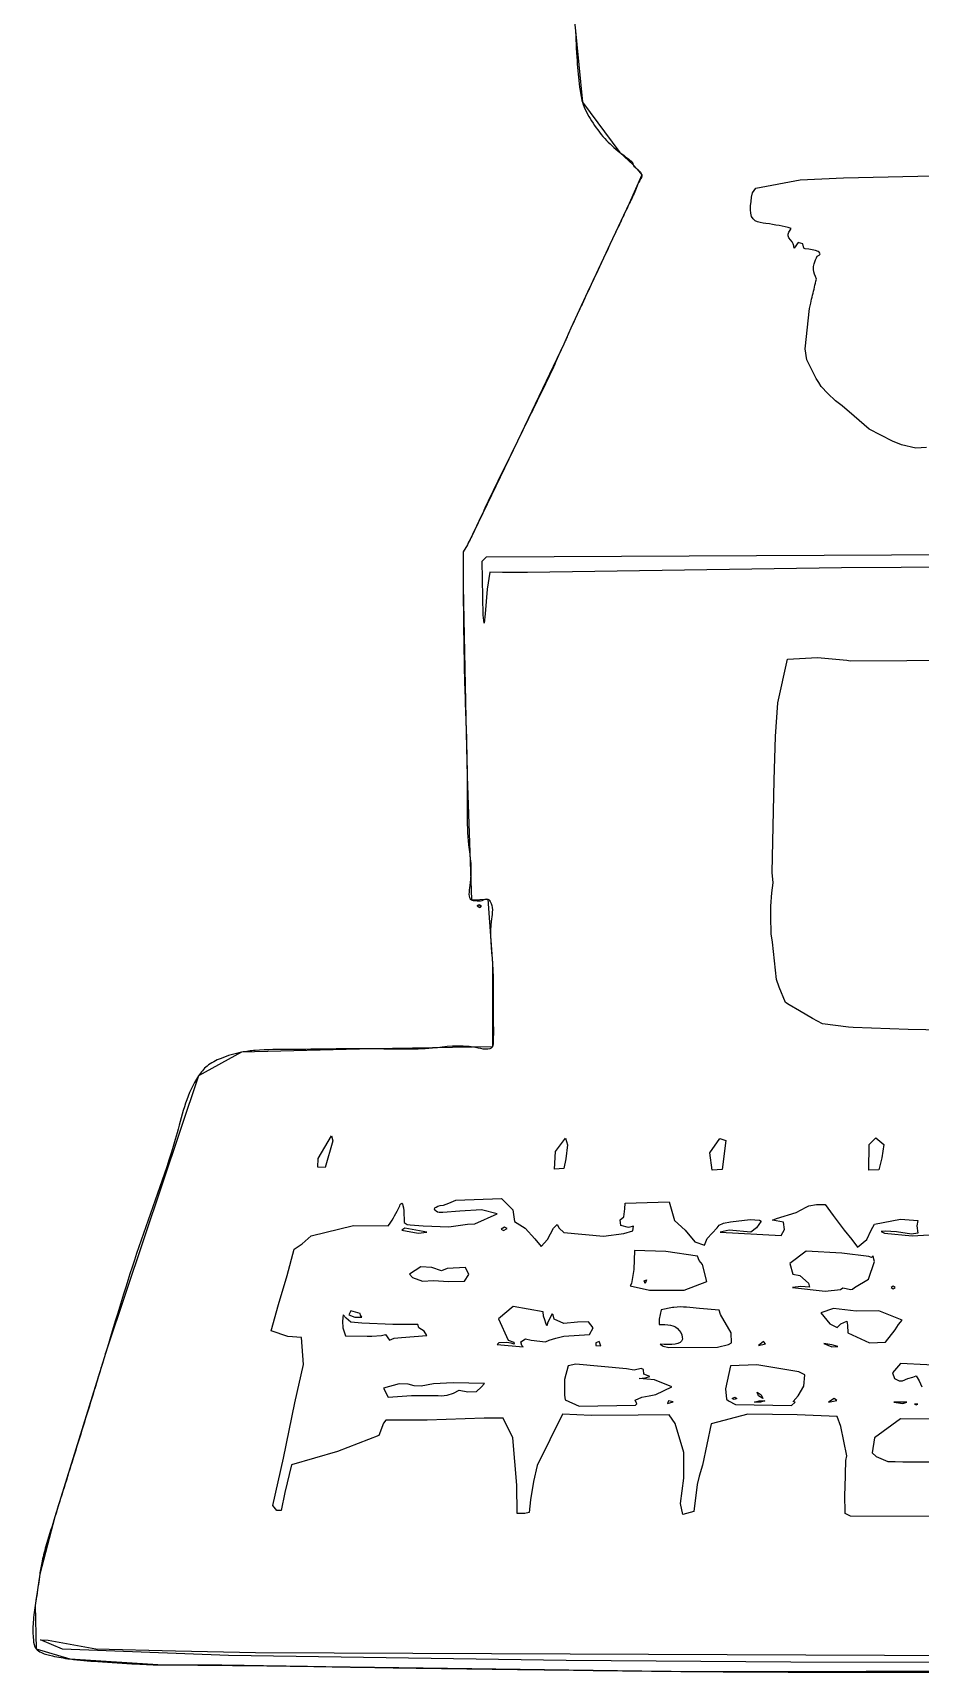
# Model space of a CAD drawing. Extents: x 14 to 139, y 93 to 208.
# Drawn here: x 13.8 to 42.3, y 93.2 to 146 of the extents above; entities that cross this region are included whole.
import ezdxf

# ---------------------------------------------------------------- set-up
doc = ezdxf.new("R2010")
doc.units = 0
doc.layers.add('Edge.Cuts', color=7, linetype='CONTINUOUS')
doc.layers.add('SilkS', color=7, linetype='CONTINUOUS')

msp = doc.modelspace()

# ---------------------------------------------------------------- linework, layer by layer
at = {"layer": 'Edge.Cuts', "color": 1}
msp.add_lwpolyline([(27.764318, 129.484492), (27.629123, 129.250957), (27.629573, 128.146972)], dxfattribs=at)
msp.add_lwpolyline([(28.202722, 117.85044)], close=True, dxfattribs=at)
for points, knots in [([(30.151815, 181.453108), (30.144065, 181.315391), (30.129335, 181.05365), (30.126516, 180.707649), (30.102589, 180.251712), (30.050908, 179.468361), (30.010761, 178.243515), (29.974836, 177.099788), (29.951302, 176.248224), (29.936853, 175.802356), (29.917643, 175.350632), (29.89504, 174.753933), (29.867507, 173.904683), (29.834006, 172.823328), (29.798531, 171.65044), (29.764189, 170.546455), (29.712247, 168.928274), (29.650679, 167.062411), (29.599868, 164.918054), (29.587919, 163.302151), (29.590459, 162.037483), (29.602536, 161.166808), (29.630024, 160.555351), (29.676586, 160.083477), (29.714013, 159.65171), (29.751774, 159.227376), (29.785773, 158.856451), (29.812492, 158.573265), (29.83578, 158.366551), (29.857074, 158.182764), (29.877251, 157.963276), (29.906973, 157.615717), (29.955247, 157.079734), (30.04325, 156.223608), (30.127774, 155.420711), (30.204417, 154.691595), (30.260604, 154.153753), (30.327805, 153.508559), (30.397763, 152.840501), (30.461036, 152.238943), (30.523678, 151.656305), (30.590199, 151.024088), (30.677406, 150.182465), (30.743879, 149.342729), (30.839935, 148.675979), (30.84766, 148.331984), (30.939358, 148.194464), (31.024454, 148.188047), (31.04688, 148.094696), (31.038158, 148.040963), (31.031773, 147.959511), (30.982788, 147.987415), (30.980643, 148.028573), (30.936196, 148.113165), (30.922379, 147.962946), (30.927019, 147.796242), (30.945359, 147.505198), (30.940747, 147.236818), (31.059235, 147.133923), (31.210546, 147.029061), (31.186033, 146.627499), (31.258219, 145.990552), (31.278009, 145.124976), (31.357247, 144.327815), (31.454467, 143.658937), (31.760065, 143.103209), (32.157864, 142.550492), (32.581575, 142.176886), (32.891238, 141.945182), (33.053403, 141.824233), (33.102146, 141.728248), (33.116994, 141.667117), (33.169548, 141.622229), (33.235466, 141.566179), (33.307311, 141.505454), (33.359749, 141.444626), (33.402781, 141.347392), (33.278408, 141.166288), (33.176389, 140.860965), (32.963453, 140.441648), (32.745335, 139.976194), (32.537451, 139.538507), (32.368338, 139.174591), (32.233176, 138.881188), (32.120513, 138.64044), (32.011852, 138.414884), (31.890735, 138.160759), (31.742223, 137.841068), (31.568848, 137.464516), (31.392974, 137.080624), (31.236711, 136.740878), (31.111767, 136.471426), (31.015514, 136.262938), (30.938403, 136.093209), (30.782184, 135.736518), (30.481802, 135.080646), (29.981532, 134.04136), (29.446264, 132.958426), (28.951697, 131.956977), (28.577867, 131.185999), (28.285124, 130.56337), (28.068926, 130.095114), (27.906465, 129.754258), (27.803782, 129.559388), (27.764318, 129.484492)], [0, 0, 0, 0, 0.413749, 0.786358, 1.037714, 1.783297, 3.141459, 4.713667, 5.216329, 5.697116, 6.051955, 6.572716, 7.488493, 8.601034, 9.81834, 11.008766, 11.91459, 14.675382, 16.6094, 18.349258, 19.523067, 20.403346, 20.961499, 21.35851, 21.825619, 22.261699, 22.636526, 22.943072, 23.114992, 23.260582, 23.49811, 23.776177, 24.307085, 25.112531, 26.358051, 26.729098, 27.311928, 27.980361, 28.675148, 29.327065, 29.794979, 30.433161, 31.234048, 32.334127, 32.956205, 33.260365, 33.353435, 33.410892, 33.488018, 33.585988, 33.630028, 33.650787, 33.720189, 33.774598, 33.832365, 34.013121, 34.416312, 34.657279, 34.756811, 34.873034, 35.190476, 35.812741, 36.891983, 37.736634, 38.231976, 38.901051, 39.609445, 40.271981, 40.57822, 40.780009, 40.863251, 40.896214, 40.965724, 41.06023, 41.160445, 41.245731, 41.301522, 41.464191, 41.826046, 42.30922, 42.853373, 43.374976, 43.76111, 44.057561, 44.344034, 44.558523, 44.808653, 45.188561, 45.616018, 46.052301, 46.455345, 46.737893, 46.943333, 47.144248, 47.297152, 48.111524, 49.308204, 50.757297, 51.735511, 52.658943, 53.327738, 53.799489, 54.206294, 54.460248, 54.460248, 54.460248, 54.460248]), ([(27.629573, 128.146972), (27.633612, 127.653797), (27.642179, 126.607806), (27.668224, 125.192339), (27.704589, 124.143363), (27.731776, 123.423682), (27.743665, 122.799549), (27.777162, 121.578742), (27.711573, 120.04285), (27.955552, 118.92308), (27.759556, 118.055845), (28.058505, 118.025508), (28.226519, 118.010953), (28.405358, 118.120189), (28.618988, 117.875674), (28.451527, 117.124986), (28.617814, 115.931576), (28.594785, 114.579041), (28.604068, 113.743248), (28.593358, 113.163566), (27.612513, 113.436545), (26.526217, 113.199928), (24.441852, 113.293834), (22.575608, 113.228073), (21.164554, 113.244314), (20.412408, 113.146917), (19.886578, 112.988992), (19.386072, 112.752895), (18.772765, 111.986294), (18.32937, 109.977035), (17.21621, 107.123915), (16.369851, 104.293687), (15.655627, 101.952917), (15.094991, 100.143037), (14.591611, 98.537441), (14.246185, 97.435625), (14.072608, 96.821368), (14.000506, 96.382756), (13.952852, 96.011261), (13.903482, 95.676612), (13.832994, 95.250538), (13.771297, 94.77483), (13.776734, 94.317508), (13.82863, 93.956018), (14.097819, 93.794168), (14.470472, 93.705022), (15.075827, 93.598193), (15.983602, 93.534865), (16.98261, 93.465911), (17.984351, 93.426465), (19.098922, 93.446396), (20.585053, 93.420157), (22.818788, 93.386335), (25.974095, 93.332523), (30.14947, 93.281328), (36.070209, 93.199411), (44.86167, 93.199048), (56.163332, 93.21493), (64.672505, 93.261715), (68.85843, 93.28473)], [0, 0, 0, 0, 1.479565, 3.138056, 4.247098, 4.627908, 5.299303, 6.115963, 8.32182, 9.63419, 10.096083, 10.229372, 10.445683, 10.628923, 10.736339, 11.304368, 12.740702, 14.448658, 15.219344, 15.425239, 15.968114, 17.356447, 19.289845, 21.925924, 23.059864, 23.505213, 24.194715, 24.706843, 25.129506, 27.080379, 30.729912, 34.373716, 35.919853, 38.074387, 40.057405, 40.967343, 41.539541, 41.969817, 42.299156, 42.663482, 42.98396, 43.597089, 44.086612, 44.390271, 44.607085, 44.972176, 45.548638, 46.443966, 47.701682, 48.552988, 49.450329, 51.045081, 53.011707, 56.152458, 60.512282, 65.538814, 73.916172, 86.886081, 99.444015, 99.444015, 99.444015, 99.444015]), ([(28.202722, 117.85044), (28.200481, 117.858136), (28.195511, 117.875199), (28.168159, 117.889508), (28.137879, 117.894227), (28.108996, 117.89134), (28.088057, 117.872738), (28.096125, 117.846786), (28.114564, 117.828433), (28.13715, 117.813231), (28.161524, 117.805736), (28.183832, 117.812138), (28.199512, 117.828532), (28.201634, 117.843013), (28.202722, 117.85044)], [0, 0, 0, 0, 0.023217, 0.051475, 0.085348, 0.115644, 0.136597, 0.158363, 0.186752, 0.215024, 0.239464, 0.260419, 0.281373, 0.303437, 0.303437, 0.303437, 0.303437])]:
    msp.add_open_spline(points, degree=3, knots=knots, dxfattribs=at)
at = {"layer": 'SilkS', "color": 7}
for points in [[(31.23552, 146.129152), (31.470255, 143.724405), (32.67699, 142.108762), (33.105487, 141.711442), (33.234375, 141.567172), (33.382575, 141.38172), (32.97564, 140.46036), (32.35596, 139.147365), (32.01714, 138.425527), (31.570207, 137.467132), (31.101045, 136.44807), (30.870525, 135.938542), (29.37681, 132.817672), (28.258012, 130.503555), (27.764325, 129.484492), (27.62913, 129.250957), (27.62958, 128.146973), (27.713857, 123.900885), (27.759232, 122.032605), (27.894682, 118.056015), (28.420102, 118.07874), (28.572405, 116.003145), (28.570155, 113.320957), (24.706215, 113.260432), (20.495497, 113.148143), (19.108027, 112.387162), (16.165177, 103.625812), (14.48466, 98.19627), (13.99791, 96.349222), (13.850092, 95.345947), (13.877842, 93.955965), (14.971425, 93.62463), (17.969077, 93.434978), (22.427467, 93.391777), (34.953427, 93.22353), (68.85843, 93.28473)], [(36.942315, 140.812103), (37.05774, 140.952495), (38.48364, 141.228435), (39.875467, 141.285585), (42.270037, 141.339285), (54.316305, 141.41361), (59.64441, 141.48261), (61.758712, 141.52956), (68.47701, 141.667425), (73.657237, 141.692475), (76.99041, 141.66915), (77.73348, 141.633975), (78.276, 141.632475), (78.81003, 141.66795), (79.053037, 141.652125), (79.410682, 141.6249), (81.830955, 141.61365), (82.828785, 141.6276), (83.353927, 141.648525), (104.398912, 141.668925)], [(38.971935, 138.953408), (38.756632, 138.991883), (38.63736, 139.009433), (38.596785, 139.027658), (38.569785, 139.167968), (38.416537, 139.209893), (38.282475, 139.02942)], [(42.550845, 132.611723), (42.198345, 132.590498), (41.740425, 132.696), (41.450415, 132.813945), (40.70343, 133.200503), (40.221547, 133.62459), (39.83439, 133.95366), (39.61521, 134.112885), (39.37365, 134.34642), (39.15534, 134.579955), (39.078967, 134.707343), (38.999017, 134.834723), (38.695702, 135.429173), (38.645377, 135.790095), (38.775877, 137.08608), (38.817802, 137.25354)], [(47.50098, 128.783288), (39.815565, 128.739563), (29.700375, 128.590553), (28.89774, 128.593553), (28.48515, 128.595053), (28.404652, 128.051678), (28.336702, 127.25514), (28.305202, 126.957915), (28.274527, 127.212683), (28.274625, 127.213178), (28.245075, 128.954175), (28.382272, 129.097815), (43.594642, 129.16509)], [(44.23161, 113.835608), (41.959957, 113.879558), (40.18866, 113.951933), (40.039035, 113.953433), (39.203992, 114.06834), (38.881545, 114.232905), (38.45583, 114.4857), (38.120692, 114.671768), (38.00655, 114.75102), (37.798792, 115.24377), (37.716975, 115.486838), (37.586805, 116.693603), (37.546755, 116.958983), (37.53918, 117.519615), (37.54068, 117.847883), (37.57143, 118.281833), (37.60653, 118.603853), (37.580355, 118.933418), (37.646205, 121.905675), (37.686555, 123.306885), (37.75758, 124.389638), (38.070622, 125.80338), (39.039022, 125.85453), (39.982972, 125.769608), (40.089412, 125.748383), (52.881555, 125.819108)], [(26.886817, 108.216675), (26.99586, 108.228375), (27.168675, 108.29205), (27.38871, 108.385762), (28.861252, 108.442237), (29.23242, 108.07689), (29.27757, 107.700202), (29.62689, 107.48985), (29.94054, 107.148495), (30.146062, 106.903597), (30.344767, 107.12616), (30.53331, 107.48457), (30.653362, 107.607382), (30.724163, 107.48751), (30.86841, 107.345445), (32.151488, 107.235082), (32.799983, 107.320005), (33.089498, 107.404927), (33.117323, 107.549085), (32.950005, 107.50641), (32.703953, 107.57436), (32.680778, 107.755612), (32.797545, 107.856037), (32.83272, 108.111577), (32.84547, 108.288435), (34.261185, 108.33291), (34.431158, 107.736525), (34.777163, 107.425042), (35.091315, 107.043975), (35.399243, 106.937002), (35.486715, 107.159385), (35.80518, 107.5017), (35.87373, 107.585602), (36.006495, 107.644627), (36.24003, 107.696377), (36.872798, 107.77233), (37.17003, 107.750205), (37.22223, 107.711805), (37.079078, 107.50044), (36.891848, 107.356508), (36.198638, 107.426333), (35.907878, 107.364008), (37.87176, 107.248575), (37.970085, 107.45022), (37.94826, 107.685885), (37.593053, 107.744535), (37.718093, 107.79876), (38.347305, 107.99328), (38.670263, 108.169147), (38.75505, 108.212197), (39.00171, 108.245497), (39.28347, 108.255547), (39.53823, 107.898022), (39.899303, 107.42817), (40.139273, 107.126085), (40.323803, 106.875727), (40.6284, 107.126062), (40.765148, 107.41986), (40.877085, 107.619412), (41.711737, 107.77698), (42.266325, 107.730555), (42.23955, 107.562945), (42.266775, 107.330212), (42.066352, 107.294662), (41.57694, 107.368237), (41.216025, 107.397562), (41.090032, 107.382937), (41.194485, 107.323912), (42.087832, 107.24418), (43.013055, 107.29398)], [(25.735755, 107.673322), (25.825297, 107.611597), (25.928182, 107.599072), (26.342175, 107.561197), (27.172672, 107.534272), (27.771772, 107.613675), (28.00371, 107.6316), (28.725315, 107.95551), (28.224337, 108.084315), (27.517732, 108.04074), (26.97873, 107.993865)], [(40.102432, 98.22177), (39.9264, 98.31051), (39.91515, 98.925915), (39.92865, 99.134167), (39.953775, 100.012365), (39.987, 100.161202), (39.789112, 101.108917), (39.67116, 101.423662), (38.387145, 101.483737), (36.79128, 101.501212), (35.615977, 101.19459), (35.33571, 99.859987), (35.22654, 99.50448), (35.166315, 99.240232), (35.058007, 98.37489), (34.705132, 98.272815), (34.631707, 98.625945), (34.72962, 99.443512), (34.73562, 100.271505), (34.457482, 101.204805), (34.264072, 101.478405), (33.266407, 101.467605), (31.748482, 101.45853), (30.823027, 101.502105), (30.009885, 99.847005), (29.89611, 99.337477), (29.801347, 98.744445), (29.751697, 98.34249), (29.613367, 98.302815), (29.369797, 98.311065), (29.355922, 99.217155), (29.223952, 100.743187), (28.913902, 101.37363), (28.30242, 101.37363), (26.469082, 101.311905), (25.138477, 101.311905), (25.060492, 101.215673), (24.913005, 100.812293), (23.586465, 100.306553), (22.098337, 99.868237), (21.886027, 98.987632), (21.77022, 98.404252), (21.627757, 98.403787), (21.503955, 98.562555), (21.846112, 100.087102), (22.213575, 101.87046), (22.493842, 103.103947), (22.422517, 103.97022), (21.99036, 104.007495), (21.451777, 104.18739), (21.688065, 105.02721), (21.962047, 105.96135), (22.188292, 106.810567), (22.44996, 106.983855), (22.731112, 107.23815), (24.09669, 107.578807), (25.218367, 107.559007)], [(34.009252, 104.864625), (33.934927, 104.564317), (33.934927, 104.390407)], [(35.821447, 103.662802), (36.17529, 103.744702), (36.273772, 103.796002), (36.255322, 104.121817), (35.912587, 104.711092), (35.869612, 104.84775), (35.24145, 104.903925)], [(33.977377, 103.750957), (34.072912, 103.692307), (34.25337, 103.653982), (35.82147, 103.662832), (35.82141, 103.66278)], [(43.407892, 103.04736), (41.714137, 103.131907), (41.45169, 102.829537), (41.521965, 102.64908), (41.669685, 102.57963), (41.77311, 102.57963), (41.941335, 102.64908), (42.10914, 102.69153), (42.2178, 102.73398), (42.31614, 102.57288), (42.392745, 102.387892)], [(44.989545, 101.332238), (41.705708, 101.348888), (40.870613, 100.740795), (40.801763, 100.26387), (40.926405, 100.13922), (41.304075, 99.976545)], [(54.273555, 98.202765), (40.102297, 98.22264), (40.102432, 98.22189)]]:
    msp.add_lwpolyline(points, dxfattribs=at)
for points in [[(28.202692, 117.85035), (28.136467, 117.8928), (28.096492, 117.85035), (28.162717, 117.8079), (28.202692, 117.85035)], [(22.95093, 109.446833), (22.96578, 109.733445), (23.386087, 110.462355), (23.431612, 110.30313), (23.190877, 109.441598), (22.950862, 109.446848)], [(30.566287, 109.386683), (30.607612, 109.95357), (30.921787, 110.389305), (30.988162, 110.169533), (30.935212, 109.719293), (30.866812, 109.411455), (30.566272, 109.386705)], [(35.649352, 109.356788), (35.569552, 109.910175), (35.890882, 110.377463), (36.08604, 110.311088), (35.965957, 109.379715), (35.649352, 109.35684)], [(40.686127, 109.357508), (40.702477, 110.178698), (40.911082, 110.396595), (41.178202, 110.18631), (41.107102, 109.754573), (41.016937, 109.369013), (40.686135, 109.357538)], [(26.45874, 107.361765), (25.750522, 107.489685), (25.65498, 107.42931), (26.18574, 107.327273), (26.45874, 107.361773)], [(29.04264, 107.483033), (28.96437, 107.525483), (28.848757, 107.454683), (28.927027, 107.412233), (29.04264, 107.483033)], [(34.741612, 105.491602), (35.47878, 105.775995), (35.33136, 106.324845), (35.224335, 106.45059), (35.174685, 106.590322), (34.152922, 106.74219), (33.149092, 106.768065), (33.123667, 106.16277), (33.04539, 105.707257), (33.00564, 105.636832), (33.629715, 105.49656), (34.74156, 105.49131)], [(39.77322, 105.520177), (39.858142, 105.567277), (40.109257, 105.512677), (40.159807, 105.529702), (40.228357, 105.579352), (40.679152, 105.851145), (40.871767, 106.420582), (40.850542, 106.488907), (40.834792, 106.598437), (40.771117, 106.549387), (40.68558, 106.577737), (39.82575, 106.687657), (38.668582, 106.749907), (38.151562, 106.34859), (38.241405, 106.005247), (38.472885, 105.961522), (38.752597, 105.72207), (38.780122, 105.58878), (38.496157, 105.61158), (38.231737, 105.575055), (39.28497, 105.46221), (39.773272, 105.52026)], [(26.674042, 105.80208), (27.162345, 105.773655), (27.671872, 105.782805), (27.812317, 105.996225), (27.70617, 106.22004), (27.110715, 106.19079), (26.929057, 106.121265), (26.619315, 106.222883), (26.270662, 106.240958), (25.902307, 106.012455), (25.99467, 105.90111), (26.325052, 105.783765), (26.674042, 105.802065)], [(33.455715, 105.792555), (33.53619, 105.830205), (33.490515, 105.706732), (33.455715, 105.792555)], [(41.535345, 105.579353), (41.47167, 105.621803), (41.407995, 105.579353), (41.47167, 105.536903), (41.535345, 105.579353)], [(25.406685, 103.94793), (25.648725, 103.96863), (26.464717, 104.03133), (26.375767, 104.178098), (26.207295, 104.283405), (26.167245, 104.388705), (25.365555, 104.387205), (24.368025, 104.43513), (24.01041, 104.46903), (23.864767, 104.591797), (23.768932, 104.704207), (23.743132, 104.49711), (23.759182, 104.286667), (23.846835, 104.027775), (24.539017, 104.018775), (24.69063, 104.008125), (25.00254, 104.04), (25.12749, 104.071875), (25.25886, 103.880805), (25.406632, 103.947855)], [(24.367005, 104.623973), (24.327105, 104.687648), (24.310005, 104.747198), (24.017182, 104.827575), (23.945932, 104.704433), (24.147622, 104.62356), (24.367005, 104.623988)], [(29.561422, 103.672852), (29.521822, 103.711102), (29.485597, 103.829235), (29.641987, 103.929907), (29.816242, 103.880632), (30.283312, 103.834507), (30.40125, 103.880932), (30.616425, 103.949032), (30.870022, 104.011057), (31.697107, 104.062357), (31.81191, 104.283277), (31.661385, 104.470477), (31.311082, 104.461252), (30.866182, 104.425702), (30.560032, 104.55891), (30.525607, 104.703532), (30.496732, 104.730157), (30.355567, 104.464777), (30.326092, 104.34801), (30.294892, 104.430187), (30.256342, 104.535412), (30.218992, 104.654917), (30.209392, 104.79573), (29.242987, 104.965762), (28.762522, 104.571397), (29.080725, 103.879432), (29.26422, 103.817257), (29.27487, 103.755082), (29.179357, 103.785457), (29.020132, 103.809757), (28.783035, 103.799107), (28.72266, 103.742932), (29.561512, 103.672807)], [(41.22987, 103.821855), (41.535345, 104.222167), (41.6415, 104.390355), (41.760622, 104.527957), (41.013097, 104.833387), (40.282755, 104.814337), (39.551415, 104.89917), (39.141577, 104.766952), (39.435937, 104.408467), (39.668437, 104.290837), (39.78822, 104.405595), (39.978615, 104.493262), (40.004565, 104.362665), (40.009065, 104.123895), (40.712947, 103.79685), (41.230155, 103.821825)], [(32.061397, 103.706805), (32.010997, 103.837635), (31.896735, 103.795185), (31.896735, 103.711567), (32.061405, 103.707067)], [(37.366245, 103.763955), (37.30302, 103.837605), (37.139242, 103.713187), (37.366282, 103.763962)], [(39.497227, 103.73673), (39.243652, 103.77273), (39.497227, 103.673287), (39.688297, 103.677037), (39.497227, 103.736962)], [(33.174105, 101.796428), (33.22368, 101.840152), (33.17058, 101.949), (33.380377, 102.055155), (33.616417, 102.097605), (33.83259, 102.140055), (34.343137, 102.377955), (33.790927, 102.608903), (33.298125, 102.649703), (33.49218, 102.668228), (33.63765, 102.712328), (33.446572, 102.79239), (33.435922, 102.9414), (33.361597, 102.968475), (33.140452, 102.92265), (32.885685, 102.962925), (31.254367, 103.117035), (31.013512, 103.06326), (30.89469, 102.621375), (30.89619, 102.117503), (30.91929, 101.96958), (31.36827, 101.764328), (33.174322, 101.796503)], [(38.19582, 101.785327), (38.319, 101.892045), (38.2539, 101.91582), (38.419095, 102.089482), (38.592937, 102.408315), (38.626837, 102.770797), (38.434897, 102.862717), (37.088265, 103.087462), (36.232582, 103.057987), (36.07965, 102.314565), (36.11295, 101.982135), (36.169425, 101.934885), (36.397627, 101.814952), (38.195805, 101.785252)], [(25.971375, 102.102997), (26.266485, 102.104497), (26.824927, 102.101497), (26.926672, 102.089422), (27.114285, 102.111547), (27.3174, 102.182872), (27.506355, 102.2718), (27.778087, 102.227025), (28.055475, 102.230025), (28.208415, 102.377205), (28.318455, 102.493515), (27.311017, 102.51144), (26.674102, 102.480765), (26.278102, 102.409065), (26.050852, 102.417765), (25.855605, 102.465015), (25.573327, 102.48264), (25.06059, 102.339727), (25.213747, 102.05055), (25.971375, 102.10365)], [(34.393995, 101.896477), (34.237312, 101.931952), (34.209412, 101.845327), (34.39398, 101.896477)], [(36.291487, 102.01263), (36.378915, 102.05508), (36.440115, 102.01263), (36.352687, 101.97018), (36.291487, 102.01263)], [(37.1571, 101.934255), (37.346055, 101.930505), (37.20228, 101.88918), (37.013325, 101.89293)], [(37.140472, 102.097815), (37.092922, 102.212535), (37.228845, 102.12735), (37.276395, 102.01263), (37.140472, 102.097815)], [(39.659265, 101.938485), (39.574702, 102.012135), (39.3897, 101.887717), (39.659265, 101.938492)], [(41.917552, 101.885385), (41.492947, 101.885385), (41.790172, 101.84781), (41.917552, 101.885385)], [(42.267855, 101.828602), (42.161707, 101.828602), (42.214807, 101.807227), (42.267907, 101.828602)], [(38.181022, 93.519218), (30.941445, 93.578843), (20.071462, 93.73278), (14.735497, 93.945742), (14.020785, 94.24302), (14.267047, 94.22622), (15.804142, 93.948517), (18.373027, 93.882217), (20.941905, 93.837292), (63.975997, 93.64782), (101.065582, 93.79635), (130.618342, 94.07253), (133.229685, 94.13478), (135.11919, 94.17798), (136.966237, 94.219305), (137.136082, 94.200405), (133.781677, 94.02852), (129.53559, 93.944265), (112.04172, 93.648952), (108.30516, 93.628402), (72.25587, 93.540952), (48.796237, 93.504202), (38.181022, 93.519052)]]:
    msp.add_lwpolyline(points, close=True, dxfattribs=at)
for points, knots in [([(38.19471, 139.664625), (37.933842, 139.724161), (37.562127, 139.808995), (36.783183, 139.887536), (36.875662, 140.424845), (36.942315, 140.812103)], [0, 0, 0, 0, 0.831605, 1.184965, 2.096923, 2.096923, 2.096923, 2.096923]), ([(38.282475, 139.02942), (38.279152, 139.076904), (38.26863, 139.227259), (38.012761, 139.401751), (38.13724, 139.581594), (38.19471, 139.664625)], [0, 0, 0, 0, 0.140664, 0.445401, 0.706758, 0.706758, 0.706758, 0.706758]), ([(39.003135, 138.03237), (38.955605, 138.13481), (38.882089, 138.293256), (38.935179, 138.553578), (38.994509, 138.689965), (39.030135, 138.771863)], [0, 0, 0, 0, 0.326984, 0.505754, 0.774449, 0.774449, 0.774449, 0.774449]), ([(39.030135, 138.771863), (39.078922, 138.793251), (39.151907, 138.825247), (39.070783, 138.92007), (39.012281, 138.9398), (38.971935, 138.953408)], [0, 0, 0, 0, 0.118918, 0.177898, 0.308966, 0.308966, 0.308966, 0.308966]), ([(38.817802, 137.25354), (38.838624, 137.340022), (38.880267, 137.512985), (38.941769, 137.772662), (38.982679, 137.9458), (39.003135, 138.03237)], [0, 0, 0, 0, 0.266859, 0.533717, 0.800578, 0.800578, 0.800578, 0.800578]), ([(25.218367, 107.559007), (25.328431, 107.727591), (25.467314, 107.940318), (25.701786, 108.47588), (25.72085, 108.025463), (25.735755, 107.673322)], [0, 0, 0, 0, 0.653075, 0.824078, 1.436814, 1.436814, 1.436814, 1.436814]), ([(26.97873, 107.993865), (26.899527, 107.990272), (26.792937, 107.985437), (26.663338, 108.145486), (26.792551, 108.186647), (26.886817, 108.216675)], [0, 0, 0, 0, 0.225375, 0.303306, 0.513518, 0.513518, 0.513518, 0.513518]), ([(35.24145, 104.903925), (35.101814, 104.921388), (34.828108, 104.955618), (34.411298, 104.95572), (34.144197, 104.895201), (34.009252, 104.864625)], [0, 0, 0, 0, 0.422232, 0.827631, 1.241582, 1.241582, 1.241582, 1.241582]), ([(33.934927, 104.390407), (34.188788, 104.389344), (34.554126, 104.387812), (34.804072, 103.711633), (34.320394, 103.734641), (33.977377, 103.750957)], [0, 0, 0, 0, 0.681304, 0.980486, 1.710069, 1.710069, 1.710069, 1.710069]), ([(41.304075, 99.976545), (43.84679, 99.959344), (48.932218, 99.924941), (56.560472, 99.89347), (61.645979, 99.875203), (64.188735, 99.86607)], [0, 0, 0, 0, 7.628318, 15.256624, 22.884941, 22.884941, 22.884941, 22.884941])]:
    msp.add_open_spline(points, degree=3, knots=knots, dxfattribs=at)

doc.saveas('drawing.dxf')
